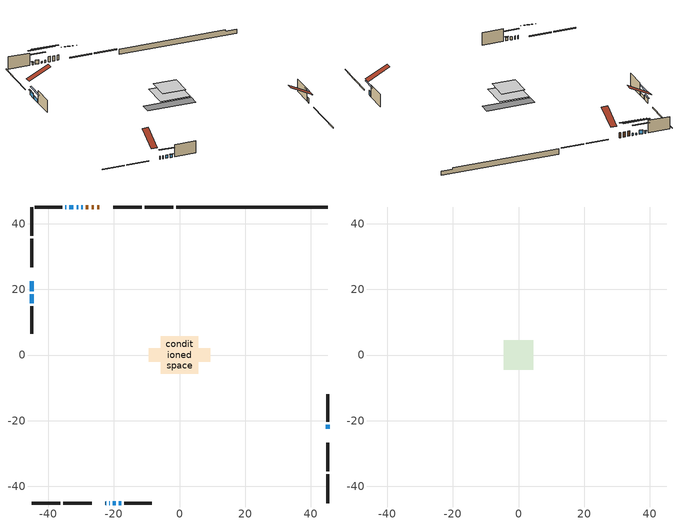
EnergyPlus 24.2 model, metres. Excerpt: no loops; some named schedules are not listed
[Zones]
conditioned space
 floor adiabatic (AdiabaticFloorConstruction): -5.69,-5.69 -5.69,5.69 5.69,5.69 5.69,-5.69 z2.59
 floor foundation (Slab1 construction): -9.42,-2.08 -9.42,2.08 9.42,2.08 9.42,-2.08 z-1.98
 wall outside (RimJoist1 construction): -1.85,45.1 -10.59,45.1 / -45.1,-45.1 -36.36,-45.1 / -45.1,45.1 -45.1,36.36 / 45.1,-45.1 45.1,-36.36 z0.15:0.45
 wall outside (RimJoist2 construction): -11.52,45.1 -20.15,45.1 / -35.43,-45.1 -26.8,-45.1 / -45.1,35.43 -45.1,26.8 / 45.1,-35.43 45.1,-26.8 z0.15:0.45
 wall outside (AdiabaticWallConstruction 1): -24.4,45.1 -25.14,45.1 / -26.07,45.1 -26.81,45.1 / -27.74,45.1 -28.61,45.1 z0.15:2.18
 wall outside (AdiabaticWallConstruction): -22.55,-45.1 -22.34,-45.1 / -21.42,-45.1 -21.21,-45.1 / -20.28,-45.1 -19.47,-45.1 / -45.1,18.57 -45.1,15.83 / -18.54,-45.1 -17.72,-45.1 z0.15:1.37; -45.1,22.55 -45.1,19.5 / 45.1,-22.55 45.1,-21.33 z0.15:1.98; -29.54,45.1 -30,45.1 z0.15:1.07; -30.92,45.1 -31.38,45.1 z0.15:0.76; -32.31,45.1 -33.58,45.1 z0.15:1.67; -34.51,45.1 -34.87,45.1 z0.15:0.97
 wall outside (Wall1 construction): -35.8,45.1 -44.17,45.1 / -16.8,-45.1 -8.42,-45.1 / -45.1,14.9 -45.1,6.52 / 45.1,-20.4 45.1,-12.02 z0.15:5.03
 wall foundation (FoundationWall1 construction): -0.92,45.1,-1.98 -0.92,45.1,0.15 40.5,45.1,0.15 40.5,45.1,-0.38 45.1,45.1,-0.38 45.1,45.1,-1.98
 window (WindowConstruction 7): -22.55,-45.1 -22.35,-45.1 z0.15:1.37
 window (WindowConstruction 6): -45.1,22.55 -45.1,19.5 z0.15:1.98
 window (WindowConstruction 9): -29.54,45.1 -30,45.1 z0.15:1.06
 window (WindowConstruction 10): -30.92,45.1 -31.38,45.1 z0.15:0.76
 window (WindowConstruction 8): -21.42,-45.1 -21.21,-45.1 z0.15:1.37
 window (WindowConstruction): 45.1,-22.55 45.1,-21.33 z0.15:1.98
 window (WindowConstruction 1): -32.31,45.1 -33.58,45.1 z0.15:1.67
 window (WindowConstruction 2): -20.28,-45.1 -19.47,-45.1 z0.15:1.37
 window (WindowConstruction 3): -45.1,18.57 -45.1,15.83 z0.15:1.37
 window (WindowConstruction 4): -34.51,45.1 -34.87,45.1 z0.15:0.96
 window (WindowConstruction 5): -18.54,-45.1 -17.73,-45.1 z0.15:1.37
 door (Door): -24.4,45.1 -25.14,45.1 z0.15:2.18
 door (Door 1): -26.07,45.1 -26.81,45.1 z0.15:2.18
 door (Door 2): -27.74,45.1 -28.61,45.1 z0.15:2.18
 ceiling adiabatic (AdiabaticFloorConstruction): 5.69,-5.69 5.69,5.69 -5.69,5.69 -5.69,-5.69 z2.59
attic - vented
 floor to conditioned space (Floor1 construction Reversed): -4.53,-4.53 -4.53,4.53 4.53,4.53 4.53,-4.53 z5.03
 roof outside (Roof1 construction): -23.48,45.1,5.03 -23.48,36.54,9.31 -21.08,36.54,9.31 -21.08,45.1,5.03; -23.48,-45.1,5.03 -23.48,-36.54,9.31 -25.87,-36.54,9.31 -25.87,-45.1,5.03; -45.1,23.48,5.03 -36.54,23.48,9.31 -36.54,25.87,9.31 -45.1,25.87,5.03; 45.1,-23.48,5.03 36.54,-23.48,9.31 36.54,-25.87,9.31 45.1,-25.87,5.03
shading: -45.1,19.3 -45.1,22.75 -45.51,22.75 -45.51,19.3 z2.18; -35.08,45.1 -24.46,45.1 -24.46,45.51 -35.08,45.51 z6.15; -36.46,45.1 -25.84,45.1 -25.84,45.51 -36.46,45.51 z5.84; 45.1,-18.69 45.1,-25.19 45.51,-25.19 45.51,-18.69 z4.62; -36.22,45.1 -29.67,45.1 -29.67,45.51 -36.22,45.51 z4.31; -16.83,-45.1 -22.92,-45.1 -22.92,-45.51 -16.83,-45.51 z4.01; -45.1,13.19 -45.1,21.21 -45.51,21.21 -45.51,13.19 z4.01; -35.07,45.1 -34.31,45.1 -34.31,45.51 -35.07,45.51 z1.16; -17.52,-45.1 -18.74,-45.1 -18.74,-45.51 -17.52,-45.51 z1.57
[Building]
Building 1: Terrain=Suburbs
[Site:Location]
Toronto City Centre_ON: Latitude {deg}=43.63; Longitude {deg}=-79.39; Time Zone {hr}=-5; Elevation {m}=77; Keep Site Location Information=Yes
[Site:GroundTemperature:Shallow]
5.01852, 3.26908, 3.12898, 3.95918, 7.29196, 10.6092, 13.4851, 15.3069, 15.4617, 13.9799, 11.1774, 7.9619
[Site:WaterMainsTemperature]
Calculation Method=Schedule; Temperature Schedule=mains temperature schedule
[Material] Roughness=Rough; Thermal Absorptance=0.9
Name | Thickness {m} | Conductivity {W/m-K} | Density {kg/m3} | Specific Heat {J/kg-K} | Solar Absorptance | Visible Absorptance
asphalt or fiberglass shingles | 0.00635 | 0.162714 | 1121.4 | 1465.45 | 0.4 | 0.4
ceiling loosefill ins | 0.169333 | 0.0480833 | 16.02 | 1046.75 | 0.7 | 0.7
ceiling stud and cavity | 0.1397 | 0.0800577 | 65.682 | 1177.47 | 0.7 | 0.7
concrete 4.0 in. | 0.1016 | 1.803125 | 2242.8 | 837.4 | 0.7 | 0.7
concrete 8.0 in. | 0.2032 | 1.803125 | 2242.8 | 837.4 | 0.7 | 0.7
door material | 0.04445 | 0.188738 | 512.64 | 1214.23 | 0.7 | 0.7
door material 1 | 0.04445 | 0.053851 | 512.64 | 1214.23 | 0.7 | 0.7
exterior vertical ins | 0.0457286 | 0.029427 | 32.04 | 1214.23 | 0.7 | 0.7
floor covering | 0.0127 | 0.0433444 | 54.468 | 1339.84 | 0.6 | 0.6
floor rigid ins; wall rigid ins | 0.512978 | 0.029427 | 32.04 | 1214.23 | 0.7 | 0.7
floor stud and cavity | 0.1397 | 1.75129 | 37.0049 | 1207.88 | 0.7 | 0.7
furniture material conditioned space 1 | 0.1524 | 0.115458 | 640.8 | 1214.23 | 0.6 | 0.6
gypsum board | 0.0127 | 0.160291 | 801 | 837.4 | 0.6 | 0.6
gypsum board 1 | 0.0127 | 0.160291 | 801 | 837.4 | 0.7 | 0.7
osb sheathing 0.5 in. | 0.0127 | 0.115458 | 512.64 | 1214.23 | 0.7 | 0.7
osb sheathing 0.75 in. | 0.01905 | 0.115458 | 512.64 | 1214.23 | 0.7 | 0.7
osb sheathing 2.0 in. | 0.0508 | 0.115458 | 512.64 | 1214.23 | 0.7 | 0.7
rim joist stud and cavity | 0.0508 | 0.0451784 | 125.044 | 1163.47 | 0.6 | 0.6
rim joist stud and cavity 1 | 0.0508 | 0.126838 | 50.32683 | 1063.81 | 0.6 | 0.6
wall stud and cavity | 0.1397 | 0.702165 | 139.0536 | 1170.24 | 0.7 | 0.7
wall stud and cavity 1 | 0.0889 | 0.380278 | 52.3479 | 1209.89 | 0.7 | 0.7
wall stud and cavity 2 | 0.0889 | 0.391764 | 83.0341 | 1211.67 | 0.7 | 0.7
wood siding | 0.0254 | 0.102417 | 544.68 | 1172.36 | 0.4 | 0.4
wood siding 1; wood siding 2; wood siding 3 | 0.0254 | 0.102417 | 544.68 | 1172.36 | 0.7 | 0.7
[WindowMaterial:SimpleGlazingSystem]
Name | U-Factor {W/m2-K} | Solar Heat Gain Coefficient
WindowMaterial | 2.904297 | 0.68
WindowMaterial 1 | 2.90827 | 0.68
WindowMaterial 2 | 2.94461 | 0.64
WindowMaterial 3 | 2.93609 | 0.65
WindowMaterial 4 | 3.04114 | 0.54
WindowMaterial 5 | 2.89408 | 0.69
WindowMaterial 6 | 6.93965 | 0.69
WindowMaterial 7 | 4.786554 | 0.61
WindowMaterial 8 | 4.47597 | 0.64
WindowMaterial 9 | 3.02183 | 0.55
[Construction]
AdiabaticFloorConstruction: floor stud and cavity, floor rigid ins, osb sheathing 0.75 in., floor covering
AdiabaticWallConstruction: wood siding 2, wall rigid ins, wall stud and cavity 1, gypsum board
AdiabaticWallConstruction 1: wood siding 3, wall rigid ins, wall stud and cavity 1, gypsum board
Door; Door 2: door material
Door 1: door material 1
Floor1 construction Reversed: gypsum board, ceiling stud and cavity, ceiling loosefill ins
FoundationWall1 construction: concrete 8.0 in., gypsum board 1
furniture construction conditioned space 1: furniture material conditioned space 1
PartitionWallConstruction: gypsum board, wall stud and cavity 2, gypsum board
RimJoist1 construction: wood siding 1, osb sheathing 2.0 in., rim joist stud and cavity
RimJoist2 construction: wood siding 1, rim joist stud and cavity 1
Roof1 construction: asphalt or fiberglass shingles
Slab1 construction: concrete 4.0 in.
Wall1 construction: wood siding, osb sheathing 0.5 in., wall stud and cavity, gypsum board
WindowConstruction: WindowMaterial
WindowConstruction 1: WindowMaterial 1
WindowConstruction 10: WindowMaterial 9
WindowConstruction 2; WindowConstruction 5: WindowMaterial 2
WindowConstruction 3: WindowMaterial 3
WindowConstruction 4: WindowMaterial 4
WindowConstruction 6: WindowMaterial 5
WindowConstruction 7: WindowMaterial 6
WindowConstruction 8: WindowMaterial 7
WindowConstruction 9: WindowMaterial 8
[Zone] Multiplier=1; Part of Total Floor Area=Yes
Name | Volume {m3}
attic - vented | 55.3762
conditioned space | 740
[Space]
Name | Zone | Volume {m3}
attic - vented 1 | attic - vented | 55.3762
conditioned space 1 | conditioned space | 740
[ZoneInfiltration:EffectiveLeakageArea]
infil attic - vented 1: Zone or Space=attic - vented 1; Schedule=Always On Discrete; Effective Air Leakage Area {cm2}=3453.89; Stack Coefficient=0.000297819; Wind Coefficient=1.16599e-05
[ZoneMixing]
whole house fan mix: Zone or Space=attic - vented; Schedule=Always On Continuous; Design Flow Rate Calculation Method=Flow/Zone; Design Flow Rate {m3/s}=0; Source Zone or Space=conditioned space
[SurfaceProperty:ExposedFoundationPerimeter]
Slab1: Exposed Perimeter Calculation Method=TotalExposedPerimeter; Total Exposed Perimeter {m}=46.026
[InternalMass] Zone or ZoneList=conditioned space; Space or SpaceList=conditioned space 1
Name | Construction | Surface Area {m2}
furniture mass conditioned space 1 | furniture construction conditioned space 1 | 83.12
partition wall mass | PartitionWallConstruction | 207.8
[Lights]
interior lighting: Zone or ZoneList or Space or SpaceList=conditioned space 1; Schedule=interior lighting schedule; Design Level Calculation Method=LightingLevel; Lighting Level {W}=343.2; Return Air Fraction=0; Fraction Radiant=0.6; Fraction Visible=0.2; Fraction Replaceable=1
[People]
occupants: Zone or ZoneList or Space or SpaceList=conditioned space 1; Number of People Schedule=occupants schedule; Number of People Calculation Method=People; Number of People=3; Fraction Radiant=0.314171; Sensible Heat Fraction=0.56303; Activity Level Schedule=occupants activity schedule; Carbon Dioxide Generation Rate {m3/s-W}=0; Enable ASHRAE 55 Comfort Warnings=No; Mean Radiant Temperature Calculation Type=EnclosureAveraged
[ElectricEquipment] Zone or ZoneList or Space or SpaceList=conditioned space 1; Design Level Calculation Method=EquipmentLevel
Name | Schedule | Design Level {W} | Fraction Latent | Fraction Radiant | Fraction Lost
clothes dryer | clothes dryer schedule | 140.772 | 0.015 | 0.081 | 0.85
clothes washer | clothes washer schedule | 32.1985 | 0.03 | 0.162 | 0.7
cooking range | cooking range schedule | 215.147 | 0.08 | 0.432 | 0.2
dishwasher | dishwasher schedule | 66.8632 | 0.3 | 0.18 | 0.4
fridge | fridge schedule | 72.9452 | 0 | 0.6 | 0
mech vent house fan | mech vent house fan schedule | 0 | 0 | 0 | 1
mech vent house fan cfis | mech vent house fan cfis schedule | 0 | 0 | 0 | 0
mech vent range fan 0 | mech vent range fan 0 schedule | 57 | 0 | 0 | 1
misc plug loads | misc plug loads schedule | 494.7 | 0.045 | 0.513 | 0.1
whole house fan | Always On Discrete | 0 | 0 | 0 | 1
[OtherEquipment] Zone or ZoneList or Space or SpaceList=conditioned space 1; Design Level Calculation Method=EquipmentLevel
Name | Fuel Type | Schedule | Design Level {W} | Fraction Latent | Fraction Radiant | Fraction Lost
clothes dryer 1 | Electricity | clothes dryer schedule | 0 | 0.015 | 0.081 | 0.85
cooking range 1 | Electricity | cooking range schedule | 0 | 0.08 | 0.432 | 0.2
general water use latent | None | general water use schedule | 62.594 | 1 | 0 | 0
general water use sensible | None | general water use schedule | -61.6891 | 0 | 0.6 | 0
mech vent house fan latent load | None | Always On Discrete | 0 | 1 | 0 | 0
mech vent house fan sensible load | None | Always On Discrete | 0 | 0 | 0 | 0
water heater energy adjustment1 | NaturalGas | Always On Discrete | 0.01 | 0 | 0 | 1
[ZoneInfiltration:DesignFlowRate] Zone or ZoneList or Space or SpaceList=conditioned space 1; Schedule=Always On Discrete; Design Flow Rate Calculation Method=Flow/Zone; Design Flow Rate {m3/s}=0
infil flow; natural vent flow; whole house fan flow
[AvailabilityManager:Scheduled]
central ac and furnace airloop Availability Manager: Schedule=Always On Discrete
[Foundation:Kiva]
Foundation Kiva 1: Initial Indoor Air Temperature {C}=18; Wall Height Above Grade {m}=0.149992; Wall Depth Below Slab {m}=0.2032; Custom Block Material Name 1=exterior vertical ins; Custom Block Depth 1 {m}=2.13; Custom Block X Position 1 {m}=0.2159; Custom Block Z Position 1 {m}=0
[Foundation:Kiva:Settings]
Soil Conductivity {W/m-K}=0.849921; Soil Density {kg/m3}=1842.3; Soil Specific Heat {J/kg-K}=418.7; Ground Solar Absorptivity=0.9; Ground Thermal Absorptivity=0.9; Ground Surface Roughness {m}=0.03; Far-Field Width {m}=40; Deep-Ground Boundary Condition=ZeroFlux; Deep-Ground Depth {m}=40; Minimum Cell Dimension {m}=0.2; Maximum Cell Growth Coefficient=3; Simulation Timestep=Timestep
[Exterior:Lights]
exterior lighting: Schedule=exterior lighting schedule; Design Level {W}=75.6
[EnergyManagementSystem:GlobalVariable]
central_ac_and_furnace_airloop_Fan_RTF
infil_program_Qfan
infil_program_Qinf
natural_vent_program_Qnv
natural_vent_program_Qwhf
[EnergyManagementSystem:Sensor]
Name | Output:Variable or Output:Meter Index Key | Output:Variable or Output:Meter
airflow_gain | infil flow | Infiltration Sensible Heat Gain Energy
airflow_gain_1 | natural vent flow | Infiltration Sensible Heat Gain Energy
airflow_gain_2 | whole house fan flow | Infiltration Sensible Heat Gain Energy
airflow_loss | infil flow | Infiltration Sensible Heat Loss Energy
airflow_loss_1 | natural vent flow | Infiltration Sensible Heat Loss Energy
airflow_loss_2 | whole house fan flow | Infiltration Sensible Heat Loss Energy
clg_load_cond |  | Cooling:EnergyTransfer:Zone:CONDITIONED SPACE
clg_sp_s; clg_sp_s_1 | cooling setpoint | Schedule Value
clothes_dryer_exhaust_0_sch_s | clothes dryer exhaust 0 schedule | Schedule Value
cool_season | cooling season schedule | Schedule Value
htg_load_cond |  | Heating:EnergyTransfer:Zone:CONDITIONED SPACE
htg_sp_s; htg_sp_s_1 | heating setpoint | Schedule Value
ig_ee_conv | clothes dryer | Electric Equipment Convective Heating Energy
ig_ee_conv_2 | cooking range | Electric Equipment Convective Heating Energy
ig_ee_conv_4 | fridge | Electric Equipment Convective Heating Energy
ig_ee_conv_5 | misc plug loads | Electric Equipment Convective Heating Energy
ig_ee_conv_6 | whole house fan | Electric Equipment Convective Heating Energy
ig_ee_rad | clothes dryer | Electric Equipment Radiant Heating Energy
ig_ee_rad_2 | cooking range | Electric Equipment Radiant Heating Energy
ig_ee_rad_4 | fridge | Electric Equipment Radiant Heating Energy
ig_ee_rad_5 | misc plug loads | Electric Equipment Radiant Heating Energy
ig_ee_rad_6 | whole house fan | Electric Equipment Radiant Heating Energy
ig_lgt_conv | interior lighting | Lights Convective Heating Energy
ig_lgt_rad | interior lighting | Lights Radiant Heating Energy
ig_lgt_vis | interior lighting | Lights Visible Radiation Heating Energy
ig_oe_conv | clothes dryer 1 | Other Equipment Convective Heating Energy
ig_oe_conv_1 | cooking range 1 | Other Equipment Convective Heating Energy
ig_oe_conv_2 | general water use latent | Other Equipment Convective Heating Energy
ig_oe_conv_3 | general water use sensible | Other Equipment Convective Heating Energy
ig_oe_conv_4 | water heater energy adjustment1 | Other Equipment Convective Heating Energy
ig_oe_rad | clothes dryer 1 | Other Equipment Radiant Heating Energy
ig_oe_rad_1 | cooking range 1 | Other Equipment Radiant Heating Energy
ig_oe_rad_2 | general water use latent | Other Equipment Radiant Heating Energy
ig_oe_rad_3 | general water use sensible | Other Equipment Radiant Heating Energy
ig_oe_rad_4 | water heater energy adjustment1 | Other Equipment Radiant Heating Energy
ig_ppl_conv | occupants | People Convective Heating Energy
ig_ppl_rad | occupants | People Radiant Heating Energy
im_conv | furniture mass conditioned space 1 | Surface Inside Face Convection Heat Gain Energy
im_conv_1 | partition wall mass | Surface Inside Face Convection Heat Gain Energy
im_ig | furniture mass conditioned space 1 | Surface Inside Face Internal Gains Radiation Heat Gain Energy
im_ig_1 | partition wall mass | Surface Inside Face Internal Gains Radiation Heat Gain Energy
im_lgt | furniture mass conditioned space 1 | Surface Inside Face Lights Radiation Heat Gain Energy
im_lgt_1 | partition wall mass | Surface Inside Face Lights Radiation Heat Gain Energy
im_sol | furniture mass conditioned space 1 | Surface Inside Face Solar Radiation Heat Gain Energy
im_sol_1 | partition wall mass | Surface Inside Face Solar Radiation Heat Gain Energy
im_surf | furniture mass conditioned space 1 | Surface Inside Face Net Surface Thermal Radiation Heat Gain Energy
im_surf_1 | partition wall mass | Surface Inside Face Net Surface Thermal Radiation Heat Gain Energy
mech_vent_range_fan_0_sch_s | mech vent range fan 0 schedule | Schedule Value
mv_conv | mech vent house fan | Electric Equipment Convective Heating Energy
mv_conv_1 | mech vent house fan cfis | Electric Equipment Convective Heating Energy
mv_conv_2 | mech vent range fan 0 | Electric Equipment Convective Heating Energy
mv_conv_3 | mech vent house fan latent load | Other Equipment Convective Heating Energy
mv_conv_4 | mech vent house fan sensible load | Other Equipment Convective Heating Energy
mv_rad | mech vent house fan | Electric Equipment Radiant Heating Energy
mv_rad_1 | mech vent house fan cfis | Electric Equipment Radiant Heating Energy
mv_rad_2 | mech vent range fan 0 | Electric Equipment Radiant Heating Energy
mv_rad_3 | mech vent house fan latent load | Other Equipment Radiant Heating Energy
mv_rad_4 | mech vent house fan sensible load | Other Equipment Radiant Heating Energy
natural_vent_s | natural vent schedule | Schedule Value
out_pb_s |  | Site Outdoor Air Barometric Pressure
out_wt_s |  | Site Outdoor Air Humidity Ratio
site_vw_s |  | Site Wind Speed
ss_back_out | Window1 | Surface Window Shortwave from Zone Back Out Window Heat Transfer Rate
ss_back_out_1 | Window11 | Surface Window Shortwave from Zone Back Out Window Heat Transfer Rate
ss_back_out_10 | Window9 | Surface Window Shortwave from Zone Back Out Window Heat Transfer Rate
ss_back_out_2 | Window13 | Surface Window Shortwave from Zone Back Out Window Heat Transfer Rate
ss_back_out_3 | Window14 | Surface Window Shortwave from Zone Back Out Window Heat Transfer Rate
ss_back_out_4 | Window2 | Surface Window Shortwave from Zone Back Out Window Heat Transfer Rate
ss_back_out_5 | Window3 | Surface Window Shortwave from Zone Back Out Window Heat Transfer Rate
ss_back_out_6 | Window4 | Surface Window Shortwave from Zone Back Out Window Heat Transfer Rate
ss_back_out_7 | Window5 | Surface Window Shortwave from Zone Back Out Window Heat Transfer Rate
ss_back_out_8 | Window6 | Surface Window Shortwave from Zone Back Out Window Heat Transfer Rate
ss_back_out_9 | Window8 | Surface Window Shortwave from Zone Back Out Window Heat Transfer Rate
ss_conv | Door1 | Surface Inside Face Convection Heat Gain Energy
ss_conv_1 | Door2 | Surface Inside Face Convection Heat Gain Energy
ss_conv_10 | Window5 | Surface Inside Face Convection Heat Gain Energy
ss_conv_11 | Window6 | Surface Inside Face Convection Heat Gain Energy
ss_conv_12 | Window8 | Surface Inside Face Convection Heat Gain Energy
ss_conv_13 | Window9 | Surface Inside Face Convection Heat Gain Energy
ss_conv_2 | Door3 | Surface Inside Face Convection Heat Gain Energy
ss_conv_3 | Window1 | Surface Inside Face Convection Heat Gain Energy
ss_conv_4 | Window11 | Surface Inside Face Convection Heat Gain Energy
ss_conv_5 | Window13 | Surface Inside Face Convection Heat Gain Energy
ss_conv_6 | Window14 | Surface Inside Face Convection Heat Gain Energy
ss_conv_7 | Window2 | Surface Inside Face Convection Heat Gain Energy
ss_conv_8 | Window3 | Surface Inside Face Convection Heat Gain Energy
ss_conv_9 | Window4 | Surface Inside Face Convection Heat Gain Energy
ss_ig | Door1 | Surface Inside Face Internal Gains Radiation Heat Gain Energy
ss_ig_1 | Door2 | Surface Inside Face Internal Gains Radiation Heat Gain Energy
ss_ig_10 | Window5 | Surface Inside Face Internal Gains Radiation Heat Gain Energy
ss_ig_11 | Window6 | Surface Inside Face Internal Gains Radiation Heat Gain Energy
ss_ig_12 | Window8 | Surface Inside Face Internal Gains Radiation Heat Gain Energy
ss_ig_13 | Window9 | Surface Inside Face Internal Gains Radiation Heat Gain Energy
ss_ig_2 | Door3 | Surface Inside Face Internal Gains Radiation Heat Gain Energy
ss_ig_3 | Window1 | Surface Inside Face Internal Gains Radiation Heat Gain Energy
ss_ig_4 | Window11 | Surface Inside Face Internal Gains Radiation Heat Gain Energy
ss_ig_5 | Window13 | Surface Inside Face Internal Gains Radiation Heat Gain Energy
ss_ig_6 | Window14 | Surface Inside Face Internal Gains Radiation Heat Gain Energy
ss_ig_7 | Window2 | Surface Inside Face Internal Gains Radiation Heat Gain Energy
ss_ig_8 | Window3 | Surface Inside Face Internal Gains Radiation Heat Gain Energy
ss_ig_9 | Window4 | Surface Inside Face Internal Gains Radiation Heat Gain Energy
ss_lgt | Door1 | Surface Inside Face Lights Radiation Heat Gain Energy
ss_lgt_1 | Door2 | Surface Inside Face Lights Radiation Heat Gain Energy
ss_lgt_2 | Door3 | Surface Inside Face Lights Radiation Heat Gain Energy
ss_sol | Door1 | Surface Inside Face Solar Radiation Heat Gain Energy
ss_sol_1 | Door2 | Surface Inside Face Solar Radiation Heat Gain Energy
ss_sol_2 | Door3 | Surface Inside Face Solar Radiation Heat Gain Energy
ss_surf | Door1 | Surface Inside Face Net Surface Thermal Radiation Heat Gain Energy
ss_surf_1 | Door2 | Surface Inside Face Net Surface Thermal Radiation Heat Gain Energy
ss_surf_10 | Window5 | Surface Inside Face Net Surface Thermal Radiation Heat Gain Energy
ss_surf_11 | Window6 | Surface Inside Face Net Surface Thermal Radiation Heat Gain Energy
ss_surf_12 | Window8 | Surface Inside Face Net Surface Thermal Radiation Heat Gain Energy
ss_surf_13 | Window9 | Surface Inside Face Net Surface Thermal Radiation Heat Gain Energy
ss_surf_2 | Door3 | Surface Inside Face Net Surface Thermal Radiation Heat Gain Energy
ss_surf_3 | Window1 | Surface Inside Face Net Surface Thermal Radiation Heat Gain Energy
ss_surf_4 | Window11 | Surface Inside Face Net Surface Thermal Radiation Heat Gain Energy
ss_surf_5 | Window13 | Surface Inside Face Net Surface Thermal Radiation Heat Gain Energy
ss_surf_6 | Window14 | Surface Inside Face Net Surface Thermal Radiation Heat Gain Energy
ss_surf_7 | Window2 | Surface Inside Face Net Surface Thermal Radiation Heat Gain Energy
ss_surf_8 | Window3 | Surface Inside Face Net Surface Thermal Radiation Heat Gain Energy
ss_surf_9 | Window4 | Surface Inside Face Net Surface Thermal Radiation Heat Gain Energy
ss_trans_in | Window1 | Surface Window Transmitted Solar Radiation Rate
ss_trans_in_1 | Window11 | Surface Window Transmitted Solar Radiation Rate
ss_trans_in_10 | Window9 | Surface Window Transmitted Solar Radiation Rate
ss_trans_in_2 | Window13 | Surface Window Transmitted Solar Radiation Rate
ss_trans_in_3 | Window14 | Surface Window Transmitted Solar Radiation Rate
ss_trans_in_4 | Window2 | Surface Window Transmitted Solar Radiation Rate
ss_trans_in_5 | Window3 | Surface Window Transmitted Solar Radiation Rate
ss_trans_in_6 | Window4 | Surface Window Transmitted Solar Radiation Rate
ss_trans_in_7 | Window5 | Surface Window Transmitted Solar Radiation Rate
ss_trans_in_8 | Window6 | Surface Window Transmitted Solar Radiation Rate
ss_trans_in_9 | Window8 | Surface Window Transmitted Solar Radiation Rate
ss_trans_out | Window1 | Surface Inside Face Initial Transmitted Diffuse Transmitted Out Window Solar Radiation Rate
ss_trans_out_1 | Window11 | Surface Inside Face Initial Transmitted Diffuse Transmitted Out Window Solar Radiation Rate
ss_trans_out_10 | Window9 | Surface Inside Face Initial Transmitted Diffuse Transmitted Out Window Solar Radiation Rate
ss_trans_out_2 | Window13 | Surface Inside Face Initial Transmitted Diffuse Transmitted Out Window Solar Radiation Rate
ss_trans_out_3 | Window14 | Surface Inside Face Initial Transmitted Diffuse Transmitted Out Window Solar Radiation Rate
ss_trans_out_4 | Window2 | Surface Inside Face Initial Transmitted Diffuse Transmitted Out Window Solar Radiation Rate
ss_trans_out_5 | Window3 | Surface Inside Face Initial Transmitted Diffuse Transmitted Out Window Solar Radiation Rate
ss_trans_out_6 | Window4 | Surface Inside Face Initial Transmitted Diffuse Transmitted Out Window Solar Radiation Rate
ss_trans_out_7 | Window5 | Surface Inside Face Initial Transmitted Diffuse Transmitted Out Window Solar Radiation Rate
ss_trans_out_8 | Window6 | Surface Inside Face Initial Transmitted Diffuse Transmitted Out Window Solar Radiation Rate
ss_trans_out_9 | Window8 | Surface Inside Face Initial Transmitted Diffuse Transmitted Out Window Solar Radiation Rate
s_conv | Floor1 | Surface Inside Face Convection Heat Gain Energy
s_conv_1 | FoundationWall1 | Surface Inside Face Convection Heat Gain Energy
s_conv_10 | RimJoist2:270 | Surface Inside Face Convection Heat Gain Energy
s_conv_11 | RimJoist2:90 | Surface Inside Face Convection Heat Gain Energy
s_conv_12 | Slab1 | Surface Inside Face Convection Heat Gain Energy
s_conv_13 | Wall1:0 | Surface Inside Face Convection Heat Gain Energy
s_conv_14 | Wall1:180 | Surface Inside Face Convection Heat Gain Energy
s_conv_15 | Wall1:270 | Surface Inside Face Convection Heat Gain Energy
s_conv_16 | Wall1:90 | Surface Inside Face Convection Heat Gain Energy
s_conv_2 | inferred conditioned ceiling | Surface Inside Face Convection Heat Gain Energy
s_conv_3 | inferred conditioned floor | Surface Inside Face Convection Heat Gain Energy
s_conv_4 | RimJoist1:0 | Surface Inside Face Convection Heat Gain Energy
s_conv_5 | RimJoist1:180 | Surface Inside Face Convection Heat Gain Energy
s_conv_6 | RimJoist1:270 | Surface Inside Face Convection Heat Gain Energy
s_conv_7 | RimJoist1:90 | Surface Inside Face Convection Heat Gain Energy
s_conv_8 | RimJoist2:0 | Surface Inside Face Convection Heat Gain Energy
s_conv_9 | RimJoist2:180 | Surface Inside Face Convection Heat Gain Energy
s_ig | Floor1 | Surface Inside Face Internal Gains Radiation Heat Gain Energy
s_ig_1 | FoundationWall1 | Surface Inside Face Internal Gains Radiation Heat Gain Energy
s_ig_10 | RimJoist2:270 | Surface Inside Face Internal Gains Radiation Heat Gain Energy
s_ig_11 | RimJoist2:90 | Surface Inside Face Internal Gains Radiation Heat Gain Energy
